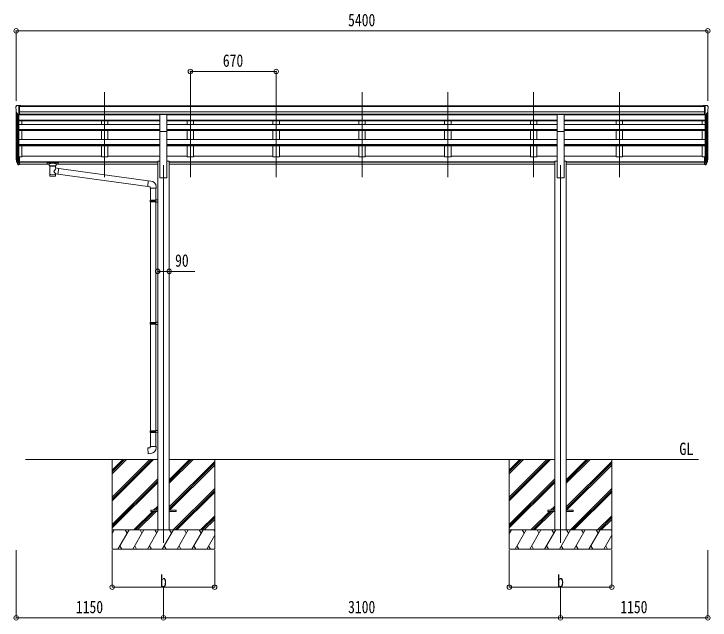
# Model space of a CAD drawing. Units: millimetres at full size. Extents: x -9783 to 33754, y -10064 to 6752.
# Drawn here: x 21645 to 27080, y -4000 to 735 of the extents above; entities that cross this region are included whole.
import ezdxf
from ezdxf.enums import TextEntityAlignment as Align

# ---------------------------------------------------------------- set-up
doc = ezdxf.new("R2010")
doc.units = ezdxf.units.MM
doc.header["$LTSCALE"] = 35
doc.header["$PDMODE"] = 32
doc.header["$PDSIZE"] = 35
for name, color, linetype, lineweight in [('0-0_0', 7, 'Continuous', 9), ('0-1_本体', 4, 'Continuous', 9), ('0-2_部品', 7, 'Continuous', 9), ('0-8_PARTS2', 2, 'Continuous', 9), ('0-A_寸法', 6, 'Continuous', 9)]:
    doc.layers.add(name, color=color, linetype=linetype, lineweight=lineweight)
doc.styles.add('ＭＳ ゴシック', font='')
doc.styles.get('ＭＳ ゴシック').set_extended_font_data('MS Gothic')

msp = doc.modelspace()

# ---------------------------------------------------------------- linework, layer by layer
at = {"layer": '0-0_0'}
for p, q in [((21736.07, -2745.73), (22766.87, -2745.73)), ((22412.07, -2745.73), (22412.07, -3445.73)), ((22412.07, -3039.91), (22706.25, -2745.73)), ((22412.07, -3054.05), (22720.39, -2745.73)), ((22412.07, -3068.19), (22734.54, -2745.73)), ((22412.07, -2856.06), (22522.4, -2745.73)), ((22412.07, -2841.92), (22508.26, -2745.73)), ((22412.07, -2827.78), (22494.12, -2745.73)), ((22857.27, -2931.36), (23042.9, -2745.73)), ((22857.27, -2917.22), (23028.76, -2745.73)), ((22857.27, -2903.08), (23014.62, -2745.73)), ((22857.27, -2745.73), (25866.87, -2745.73)), ((22857.27, -3115.21), (23212.07, -2760.41)), ((23212.07, -2745.73), (23212.07, -3445.73)), ((25512.07, -2745.73), (25512.07, -3445.73)), ((25512.07, -3039.91), (25806.25, -2745.73)), ((25512.07, -3054.05), (25820.39, -2745.73)), ((25512.07, -3068.19), (25834.54, -2745.73)), ((25512.07, -2856.06), (25622.4, -2745.73)), ((25512.07, -2841.92), (25608.26, -2745.73)), ((25512.07, -2827.78), (25594.12, -2745.73)), ((25957.27, -2745.73), (26988.07, -2745.73)), ((25957.27, -2931.36), (26142.9, -2745.73)), ((25957.27, -2917.22), (26128.76, -2745.73)), ((25957.27, -2903.08), (26114.62, -2745.73)), ((25957.27, -3115.21), (26312.07, -2760.41)), ((26312.07, -2745.73), (26312.07, -3445.73)), ((22857.27, -3129.35), (23212.07, -2774.55)), ((22859.53, -3141.23), (23212.07, -2788.69)), ((25957.27, -3129.35), (26312.07, -2774.55)), ((25959.53, -3141.23), (26312.07, -2788.69)), ((22412.07, -3252.04), (22766.87, -2897.24)), ((22412.07, -3266.18), (22766.87, -2911.38)), ((22412.07, -3280.32), (22766.87, -2925.53)), ((25512.07, -3252.04), (25866.87, -2897.24)), ((25512.07, -3266.18), (25866.87, -2911.38)), ((25512.07, -3280.32), (25866.87, -2925.53)), ((22888.88, -3295.73), (23212.07, -2972.54)), ((22903.02, -3295.73), (23212.07, -2986.68)), ((25988.88, -3295.73), (26312.07, -2972.54)), ((26003.02, -3295.73), (26312.07, -2986.68)), ((22917.17, -3295.73), (23212.07, -3000.82)), ((26017.17, -3295.73), (26312.07, -3000.82)), ((22580.51, -3295.73), (22726.01, -3150.23)), ((22594.66, -3295.73), (22740.16, -3150.23)), ((22608.8, -3295.73), (22754.3, -3150.23)), ((22735.01, -3141.23), (22766.87, -3109.37)), ((22749.16, -3141.23), (22766.87, -3123.51)), ((22763.3, -3141.23), (22766.87, -3137.66)), ((25680.51, -3295.73), (25826.01, -3150.23)), ((25694.66, -3295.73), (25840.16, -3150.23)), ((25708.8, -3295.73), (25854.3, -3150.23)), ((25835.01, -3141.23), (25866.87, -3109.37)), ((25849.16, -3141.23), (25866.87, -3123.51)), ((25863.3, -3141.23), (25866.87, -3137.66)), ((23101.01, -3295.73), (23212.07, -3184.67)), ((23115.16, -3295.73), (23212.07, -3198.81)), ((26201.01, -3295.73), (26312.07, -3184.67)), ((26215.16, -3295.73), (26312.07, -3198.81)), ((23129.3, -3295.73), (23212.07, -3212.96)), ((26229.3, -3295.73), (26312.07, -3212.96)), ((23212.07, -3295.73), (22412.07, -3295.73)), ((22412.07, -3323.23), (22427.95, -3295.73)), ((22456.82, -3445.73), (22543.42, -3295.73)), ((22528.42, -3321.71), (22513.42, -3295.73)), ((22572.29, -3445.73), (22658.89, -3295.73)), ((22643.89, -3321.71), (22628.89, -3295.73)), ((22687.76, -3445.73), (22774.36, -3295.73)), ((22759.36, -3321.71), (22744.36, -3295.73)), ((22803.23, -3445.73), (22889.83, -3295.73)), ((22874.83, -3321.71), (22859.83, -3295.73)), ((22918.7, -3445.73), (23005.3, -3295.73)), ((22990.3, -3321.71), (22975.3, -3295.73)), ((23034.17, -3445.73), (23120.77, -3295.73)), ((23090.77, -3295.73), (23105.77, -3321.71)), ((23206.24, -3295.73), (23212.07, -3305.83)), ((26312.07, -3295.73), (25512.07, -3295.73)), ((25512.07, -3323.23), (25527.95, -3295.73)), ((25556.82, -3445.73), (25643.42, -3295.73)), ((25628.42, -3321.71), (25613.42, -3295.73)), ((25672.29, -3445.73), (25758.89, -3295.73)), ((25743.89, -3321.71), (25728.89, -3295.73)), ((25787.76, -3445.73), (25874.36, -3295.73)), ((25859.36, -3321.71), (25844.36, -3295.73)), ((25903.23, -3445.73), (25989.83, -3295.73)), ((25974.83, -3321.71), (25959.83, -3295.73)), ((26018.7, -3445.73), (26105.3, -3295.73)), ((26090.3, -3321.71), (26075.3, -3295.73)), ((26134.17, -3445.73), (26220.77, -3295.73)), ((26190.77, -3295.73), (26205.77, -3321.71)), ((26306.24, -3295.73), (26312.07, -3305.83)), ((23149.64, -3445.73), (23212.07, -3337.59)), ((26249.64, -3445.73), (26312.07, -3337.59)), ((22471.82, -3419.75), (22486.82, -3445.73)), ((22587.29, -3419.75), (22602.29, -3445.73)), ((22702.76, -3419.75), (22717.76, -3445.73)), ((22818.23, -3419.75), (22833.23, -3445.73)), ((22933.7, -3419.75), (22948.7, -3445.73)), ((23049.17, -3419.75), (23064.17, -3445.73)), ((23164.64, -3419.75), (23179.64, -3445.73)), ((25571.82, -3419.75), (25586.82, -3445.73)), ((25687.29, -3419.75), (25702.29, -3445.73)), ((25802.76, -3419.75), (25817.76, -3445.73)), ((25918.23, -3419.75), (25933.23, -3445.73)), ((26033.7, -3419.75), (26048.7, -3445.73)), ((26149.17, -3419.75), (26164.17, -3445.73)), ((26264.64, -3419.75), (26279.64, -3445.73)), ((22412.07, -3445.73), (23212.07, -3445.73)), ((25512.07, -3445.73), (26312.07, -3445.73))]:
    msp.add_line(p, q, dxfattribs=at)
at = {"layer": '0-1_本体'}
for p, q in [((21688.57, 18.39), (27035.57, 18.39)), ((21688.57, 13.04), (27035.57, 13.04)), ((21662.07, -382.6), (21662.07, -18.36)), ((21666.36, -37.16), (21666.36, -406.87)), ((21676.07, -52.51), (21676.07, -424.87)), ((21682.07, -52.99), (21682.07, -380.43)), ((21682.07, -53), (22784.57, -53)), ((21688.57, -30.49), (27035.57, -30.49)), ((21688.57, -48.16), (27035.57, -48.16)), ((22784.57, -50.53), (21688.57, -50.53)), ((22327.07, -50.53), (22327.07, -53)), ((22377.07, -50.53), (22377.07, -53)), ((25884.57, -53), (22839.57, -53)), ((22997.07, -50.53), (22997.07, -53)), ((23047.07, -50.53), (23047.07, -53)), ((23667.07, -50.53), (23667.07, -53)), ((23717.07, -50.53), (23717.07, -53)), ((24337.07, -50.53), (24337.07, -53)), ((24387.07, -50.53), (24387.07, -53)), ((25007.07, -50.53), (25007.07, -53)), ((25057.07, -50.53), (25057.07, -53)), ((25677.07, -50.53), (25677.07, -53)), ((25727.07, -50.53), (25727.07, -53)), ((25939.57, -50.65), (27035.57, -50.65)), ((25939.57, -53), (27042.07, -53)), ((26347.07, -50.53), (26347.07, -53)), ((26397.07, -50.53), (26397.07, -53)), ((27042.07, -52.99), (27042.07, -380.43)), ((27048.07, -52.51), (27048.07, -424.87)), ((27057.79, -37.16), (27057.79, -406.87)), ((27062.07, -382.6), (27062.07, -18.36)), ((21682.07, -95.19), (22784.57, -95.19)), ((21682.07, -96.59), (22784.57, -96.59)), ((21682.07, -100.28), (22784.57, -100.28)), ((21707.07, -127.52), (21707.07, -100.28)), ((22327.07, -100.28), (22327.07, -127.52)), ((22377.07, -100.28), (22377.07, -127.52)), ((25884.57, -95.19), (22839.57, -95.19)), ((25884.57, -96.59), (22839.57, -96.59)), ((25884.57, -100.28), (22839.57, -100.28)), ((22997.07, -100.28), (22997.07, -127.52)), ((23047.07, -100.28), (23047.07, -127.52)), ((23667.07, -100.28), (23667.07, -127.52)), ((23717.07, -100.28), (23717.07, -127.52)), ((24337.07, -100.28), (24337.07, -127.52)), ((24387.07, -100.28), (24387.07, -127.52)), ((25007.07, -100.28), (25007.07, -127.52)), ((25057.07, -100.28), (25057.07, -127.52)), ((25677.07, -100.28), (25677.07, -127.52)), ((25727.07, -100.28), (25727.07, -127.52)), ((25939.57, -95.19), (27042.07, -95.19)), ((25939.57, -96.59), (27042.07, -96.59)), ((25939.57, -100.28), (27042.07, -100.28)), ((26347.07, -100.28), (26347.07, -127.52)), ((26397.07, -100.28), (26397.07, -127.52)), ((27017.07, -127.52), (27017.07, -100.28)), ((21682.07, -127.52), (22784.57, -127.52)), ((25884.57, -127.52), (22839.57, -127.52)), ((25939.57, -127.52), (27042.07, -127.52)), ((21682.07, -168.25), (22784.57, -168.25)), ((21682.07, -169.73), (22784.57, -169.73)), ((21682.07, -176.55), (22784.57, -176.55)), ((21707.07, -246.03), (21707.07, -176.55)), ((22327.07, -176.55), (22327.07, -246.03)), ((22377.07, -176.55), (22377.07, -246.03)), ((22784.57, -545.73), (22784.57, -181.79)), ((25884.57, -168.25), (22839.57, -168.25)), ((25884.57, -169.73), (22839.57, -169.73)), ((25884.57, -176.55), (22839.57, -176.55)), ((22839.57, -545.73), (22839.57, -181.79)), ((22997.07, -176.55), (22997.07, -246.03)), ((23047.07, -176.55), (23047.07, -246.03)), ((23667.07, -176.55), (23667.07, -246.03)), ((23717.07, -176.55), (23717.07, -246.03)), ((24337.07, -176.55), (24337.07, -246.03)), ((24387.07, -176.55), (24387.07, -246.03)), ((25007.07, -176.55), (25007.07, -246.03)), ((25057.07, -176.55), (25057.07, -246.03)), ((25677.07, -176.55), (25677.07, -246.03)), ((25727.07, -176.55), (25727.07, -246.03)), ((25884.57, -545.73), (25884.57, -181.79)), ((25939.57, -168.25), (27042.07, -168.25)), ((25939.57, -169.73), (27042.07, -169.73)), ((25939.57, -176.55), (27042.07, -176.55)), ((25939.57, -545.73), (25939.57, -181.79)), ((26347.07, -176.55), (26347.07, -246.03)), ((26397.07, -176.55), (26397.07, -246.03)), ((27017.07, -246.03), (27017.07, -176.55)), ((21682.07, -246.03), (22784.57, -246.03)), ((25884.57, -246.03), (22839.57, -246.03)), ((25939.57, -246.03), (27042.07, -246.03)), ((21682.07, -285.35), (22784.57, -285.35)), ((21682.07, -286.83), (22784.57, -286.83)), ((21682.07, -296.31), (22784.57, -296.31)), ((21707.07, -381.26), (21707.07, -296.31)), ((22327.07, -296.31), (22327.07, -381.26)), ((25884.57, -285.35), (22839.57, -285.35)), ((25884.57, -286.83), (22839.57, -286.83)), ((25884.57, -296.31), (22839.57, -296.31)), ((22997.07, -296.31), (22997.07, -381.26)), ((23667.07, -296.31), (23667.07, -381.26)), ((24337.07, -296.31), (24337.07, -381.26)), ((25007.07, -296.31), (25007.07, -381.26)), ((25677.07, -296.31), (25677.07, -381.26)), ((25939.57, -285.35), (27042.07, -285.35)), ((25939.57, -286.83), (27042.07, -286.83)), ((25939.57, -296.31), (27042.07, -296.31)), ((26347.07, -296.31), (26347.07, -381.26)), ((27017.07, -381.26), (27017.07, -296.31)), ((21707.07, -376.46), (22327.07, -376.46)), ((22377.07, -376.46), (22784.57, -376.46)), ((22839.57, -376.46), (22997.07, -376.46)), ((23047.07, -376.46), (23667.07, -376.46)), ((23717.07, -376.46), (24337.07, -376.46)), ((24387.07, -376.46), (25007.07, -376.46)), ((25057.07, -376.46), (25677.07, -376.46)), ((25727.07, -376.46), (25884.57, -376.46)), ((25939.57, -376.46), (26347.07, -376.46)), ((26397.07, -376.46), (27017.07, -376.46)), ((21688.57, -381.26), (21707.07, -381.26)), ((21688.57, -420.77), (22766.87, -420.77)), ((21688.57, -422.15), (22766.87, -422.15)), ((22766.87, -415.73), (22766.87, -3295.73)), ((22766.87, -415.73), (22784.57, -415.73)), ((22839.57, -415.73), (22857.27, -415.73)), ((22857.27, -415.73), (22857.27, -3295.73)), ((22857.27, -420.77), (25866.87, -420.77)), ((22857.27, -422.15), (25866.87, -422.15)), ((25866.87, -415.73), (25884.57, -415.73)), ((25866.87, -415.73), (25866.87, -3295.73)), ((25957.27, -420.77), (27035.57, -420.77)), ((25957.27, -422.15), (27035.57, -422.15)), ((27035.57, -381.26), (27017.07, -381.26)), ((21688.57, -439.32), (21920.07, -439.32)), ((21974.07, -439.32), (22766.87, -439.32)), ((22857.27, -439.32), (25866.87, -439.32)), ((25957.27, -439.32), (27035.57, -439.32)), ((22784.57, -545.73), (22839.57, -545.73)), ((25884.57, -545.73), (25939.57, -545.73))]:
    msp.add_line(p, q, dxfattribs=at)
for points in [[(22839.57, -50.53), (25702.07, -50.65), (25884.57, -50.65)], [(22377.07, -296.31), (22377.07, -381.26), (22327.07, -381.26)], [(23047.07, -296.31), (23047.07, -381.26), (22997.07, -381.26)], [(23717.07, -296.31), (23717.07, -381.26), (23667.07, -381.26)], [(24387.07, -296.31), (24387.07, -381.26), (24337.07, -381.26)], [(25057.07, -296.31), (25057.07, -381.26), (25007.07, -381.26)], [(25727.07, -296.31), (25727.07, -381.26), (25677.07, -381.26)], [(26397.07, -296.31), (26397.07, -381.26), (26347.07, -381.26)], [(25939.57, -415.73), (25957.27, -415.73), (25957.27, -3295.73)]]:
    msp.add_lwpolyline(points, dxfattribs=at)
at = {"layer": '0-2_部品'}
for p, q in [((21660.07, 10.62), (21660.07, 9.99)), ((21666.98, 19.43), (21662.91, 13.62)), ((21670.07, 19.99), (21667.74, 19.85)), ((21670.07, 19.99), (21688.57, 19.99)), ((21682.07, -52.99), (21682.07, 19.99)), ((21688.57, 19.99), (21698.57, 19.91)), ((21688.57, -51.99), (21688.57, 19.99)), ((21698.57, 18.39), (21698.57, 19.91)), ((27035.57, 19.99), (27025.57, 19.91)), ((27025.57, 18.39), (27025.57, 19.91)), ((27035.57, -51.99), (27035.57, 19.99)), ((27054.07, 19.99), (27035.57, 19.99)), ((27042.07, -52.99), (27042.07, 19.99)), ((27054.07, 19.99), (27056.4, 19.85)), ((27057.16, 19.43), (27061.23, 13.62)), ((27064.07, 10.62), (27064.07, 9.99)), ((21674.45, -51.18), (21665.17, -35.11)), ((21682.07, -52.99), (21676.86, -52.67)), ((21688.57, -51.99), (21682.07, -51.99)), ((22784.57, -49.87), (22839.57, -49.87)), ((22784.57, -181.95), (22784.57, -49.87)), ((22839.57, -181.95), (22839.57, -49.87)), ((25884.57, -49.87), (25939.57, -49.87)), ((25884.57, -181.95), (25884.57, -49.87)), ((25939.57, -181.95), (25939.57, -49.87)), ((27035.57, -51.99), (27042.07, -51.99)), ((27042.07, -52.99), (27047.28, -52.67)), ((27049.7, -51.18), (27058.97, -35.11)), ((22784.57, -181.95), (22839.57, -181.95)), ((25884.57, -181.95), (25939.57, -181.95)), ((21682.07, -380.43), (21682.07, -442.32)), ((21688.57, -380.43), (21682.07, -380.43)), ((21688.57, -380.43), (21688.57, -441.5)), ((27035.57, -380.43), (27035.57, -441.5)), ((27035.57, -380.43), (27042.07, -380.43)), ((27042.07, -380.43), (27042.07, -442.32)), ((21664.46, -406.47), (21674.63, -425.65)), ((21675.64, -424.4), (21665.88, -405.98)), ((21667.05, -423.33), (21674.63, -440.82)), ((21682.07, -425.15), (21676.94, -425.15)), ((21682.07, -427.15), (21677.23, -427.15)), ((21688.57, -418.75), (21682.07, -418.75)), ((21688.57, -424.15), (21682.07, -424.15)), ((21903.57, -427.21), (21903.57, -437.97)), ((21903.57, -427.4), (21903.57, -428.94)), ((21905.57, -426.55), (21988.57, -426.55)), ((21905.57, -428.72), (21988.57, -428.72)), ((21990.57, -427.21), (21990.57, -437.97)), ((27035.57, -418.75), (27042.07, -418.75)), ((27035.57, -424.15), (27042.07, -424.15)), ((27042.07, -425.15), (27047.21, -425.15)), ((27042.07, -427.15), (27046.92, -427.15)), ((27048.5, -424.4), (27058.26, -405.98)), ((27059.68, -406.47), (27049.51, -425.65)), ((27057.09, -423.33), (27049.51, -440.82)), ((21682.07, -442.32), (21677.23, -442.32)), ((21688.57, -441.5), (21682.07, -441.5)), ((21905.57, -438.63), (21920.07, -438.63)), ((21920.07, -445.44), (21920.07, -435.17)), ((21924.17, -449.94), (21924.15, -530.23)), ((21969.97, -467.51), (21969.97, -449.93)), ((21995.19, -471.42), (21969.97, -467.51)), ((21974.07, -445.44), (21974.07, -435.17)), ((21974.07, -438.63), (21988.57, -438.63)), ((21995.19, -471.42), (21988.17, -516.68)), ((21995.19, -471.42), (22693.16, -568.22)), ((27035.57, -441.5), (27042.07, -441.5)), ((27042.07, -442.32), (27046.92, -442.32)), ((21969.99, -530.23), (21969.97, -513.61)), ((21969.97, -513.86), (21988.17, -516.68)), ((22689.15, -614.04), (21988.17, -516.68)), ((22713.99, -570.04), (22693.16, -568.22)), ((22709.07, -625.79), (22755.07, -625.79)), ((22711.07, -625.79), (22711.07, -719.79)), ((22753.07, -625.79), (22753.07, -717.23)), ((22755.07, -625.79), (22755.07, -614.87)), ((22709.07, -721.79), (22710.07, -719.79)), ((22709.07, -721.79), (22753.07, -721.79)), ((22709.07, -721.79), (22709.07, -729.79)), ((22709.07, -729.79), (22753.07, -729.79)), ((22709.07, -729.79), (22710.07, -731.79)), ((22710.07, -719.79), (22753.07, -719.79)), ((22710.07, -731.79), (22753.07, -731.79)), ((22711.07, -731.79), (22711.07, -1675.97)), ((22748.59, -721.79), (22748.17, -719.79)), ((22751.07, -717.29), (22767.07, -716.82)), ((22751.07, -719.29), (22751.07, -717.29)), ((22751.07, -719.29), (22753.07, -719.29)), ((22751.07, -734.29), (22751.07, -732.29)), ((22751.07, -734.29), (22767.07, -734.76)), ((22753.07, -734.35), (22753.07, -1673.42)), ((22767.07, -716.82), (22767.07, -734.76)), ((22709.07, -1677.97), (22710.07, -1675.97)), ((22709.07, -1677.97), (22753.07, -1677.97)), ((22709.07, -1677.97), (22709.07, -1685.97)), ((22710.07, -1675.97), (22753.07, -1675.97)), ((22748.59, -1677.97), (22748.17, -1675.97)), ((22751.07, -1673.47), (22767.07, -1673)), ((22751.07, -1675.47), (22751.07, -1673.47)), ((22751.07, -1675.47), (22753.07, -1675.47)), ((22767.07, -1673), (22767.07, -1690.95)), ((22709.07, -1685.97), (22753.07, -1685.97)), ((22709.07, -1685.97), (22710.07, -1687.97)), ((22710.07, -1687.97), (22753.07, -1687.97)), ((22711.07, -1687.97), (22711.07, -2521.13)), ((22751.07, -1690.47), (22751.07, -1688.47)), ((22751.07, -1690.47), (22767.07, -1690.95)), ((22753.07, -1690.53), (22753.07, -2518.58)), ((22709.07, -2523.13), (22710.07, -2521.13)), ((22709.07, -2523.13), (22753.07, -2523.13)), ((22709.07, -2523.13), (22709.07, -2531.13)), ((22709.07, -2531.13), (22753.07, -2531.13)), ((22709.07, -2531.13), (22710.07, -2533.13)), ((22710.07, -2521.13), (22753.07, -2521.13)), ((22710.07, -2533.13), (22753.07, -2533.13)), ((22711.07, -2533.13), (22711.07, -2643.14)), ((22748.59, -2523.13), (22748.17, -2521.13)), ((22751.07, -2518.63), (22767.07, -2518.16)), ((22751.07, -2520.63), (22751.07, -2518.63)), ((22751.07, -2520.63), (22753.07, -2520.63)), ((22751.07, -2535.63), (22751.07, -2533.63)), ((22751.07, -2535.63), (22767.07, -2536.11)), ((22753.07, -2535.69), (22753.07, -2643.14)), ((22767.07, -2518.16), (22767.07, -2536.11)), ((22709.07, -2643.14), (22755.07, -2643.14)), ((22709.07, -2653.14), (22709.07, -2643.14)), ((22755.07, -2643.14), (22755.07, -2654.05))]:
    msp.add_line(p, q, dxfattribs=at)
at = {"layer": '0-2_部品', "color": 4}
for p, q in [((22712.27, -3141.23), (22712.27, -3150.23)), ((22767.07, -3141.23), (22712.27, -3141.23)), ((22767.07, -3150.23), (22712.27, -3150.23)), ((22911.87, -3141.23), (22857.07, -3141.23)), ((25812.07, -3141.23), (25812.07, -3150.23)), ((25866.87, -3141.23), (25812.07, -3141.23)), ((25866.87, -3150.23), (25812.07, -3150.23)), ((26011.67, -3141.23), (25956.87, -3141.23))]:
    msp.add_line(p, q, dxfattribs=at)
at = {"layer": '0-2_部品'}
for points in [[(21903.57, -427.21), (21903.61, -427.01), (21903.69, -426.88), (21903.79, -426.78), (21903.89, -426.72), (21904.01, -426.68), (21904.31, -426.62), (21904.8, -426.57), (21905.34, -426.55), (21905.57, -426.55)], [(21988.57, -426.55), (21988.92, -426.55), (21989.45, -426.58), (21989.9, -426.63), (21990.21, -426.7), (21990.38, -426.8), (21990.5, -426.94), (21990.56, -427.12), (21990.57, -427.21)], [(21903.57, -437.97), (21903.61, -438.16), (21903.69, -438.3), (21903.79, -438.39), (21903.89, -438.46), (21904.01, -438.5), (21904.31, -438.56), (21904.8, -438.61), (21905.34, -438.63), (21905.57, -438.63)], [(21920.11, -445.38), (21920.09, -445.74), (21920.33, -446.7), (21920.85, -447.58), (21921.66, -448.42), (21922.77, -449.22), (21924.17, -449.94)], [(21969.97, -449.93), (21970.2, -449.84), (21971.56, -449.1), (21972.67, -448.25), (21973.43, -447.39), (21973.89, -446.49), (21974.06, -445.6)], [(21988.57, -438.63), (21988.92, -438.63), (21989.45, -438.6), (21989.9, -438.55), (21990.21, -438.48), (21990.38, -438.38), (21990.5, -438.24), (21990.56, -438.06), (21990.57, -437.97)], [(22693.16, -568.22), (22689.15, -614.04), (22709.07, -615.79), (22709.07, -625.79)], [(22748.59, -721.79), (22748.59, -729.79), (22748.17, -731.79)], [(22751.07, -732.29), (22753.07, -732.29), (22753.07, -719.29)], [(22748.59, -1677.97), (22748.59, -1685.97), (22748.17, -1687.97)], [(22751.07, -1688.47), (22753.07, -1688.47), (22753.07, -1675.47)], [(22748.59, -2523.13), (22748.59, -2531.13), (22748.17, -2533.13)], [(22751.07, -2533.63), (22753.07, -2533.63), (22753.07, -2520.63)], [(22713.99, -2698.88), (22693.16, -2700.7), (22689.15, -2654.88), (22709.07, -2653.14)]]:
    msp.add_lwpolyline(points, dxfattribs=at)
at = {"layer": '0-2_部品', "color": 4}
for points in [[(22911.87, -3141.23), (22911.87, -3150.23), (22857.07, -3150.23)], [(26011.67, -3141.23), (26011.67, -3150.23), (25956.87, -3150.23)]]:
    msp.add_lwpolyline(points, dxfattribs=at)
at = {"layer": '0-2_部品'}
for centre, radius, start, end in [((21663.07, 10.62), 3, 93, 180), ((21862.07, 9.99), 202, 180, 192.90261), ((21667.8, 18.85), 1, 93.5, 145), ((27056.34, 18.85), 1, 35, 86.5), ((26862.07, 9.99), 202, 347.09739, 0), ((27061.07, 10.62), 3, 0, 87), ((21677.05, -49.68), 3, 210, 266.5), ((27047.1, -49.68), 3, 273.5, 330), ((21750.73, -384.31), 89.07, 174.49576, 194.41188), ((21750.02, -380.03), 88.05, 177.22392, 197.21071), ((26974.12, -380.03), 88.05, 342.78929, 2.77608), ((26973.41, -384.31), 89.07, 345.58812, 5.50424), ((21795.29, -387.25), 133.22, 183.27987, 195.71302), ((21677.23, -424.15), 3, 210, 270), ((21676.94, -423.65), 1.5, 210, 270), ((27046.92, -424.15), 3, 270, 330), ((27047.21, -423.65), 1.5, 270, 330), ((26928.85, -387.25), 133.22, 344.28698, 356.72013), ((21677.23, -439.32), 3, 210, 270), ((27046.92, -439.32), 3, 270, 330), ((22710.07, -614.87), 45, 0, 85), ((22710.07, -2654.05), 45, 275, 0)]:
    msp.add_arc(centre, radius, start, end, dxfattribs=at)
for centre, major_axis, ratio, start_param, end_param in [((21905.57, -428.94), (2, 0), 0.109601, 1.5707963, 3.1415927), ((21947.07, -435.17), (27, 0), 0.122176, 6.2831853, 9.424778), ((21988.57, -428.94), (2, 0), 0.109601, 0, 1.5707963), ((21947.08, -450.39), (-22.91, 0.42), 0.072511, 0.0008029, 1.5715993), ((21947.08, -452.02), (-22.91, 0.42), 0.072511, 0.0008029, 1.5715993), ((21947.06, -450.39), (22.92, 0.42), 0.07247, 4.71158, 6.2823764), ((21947.06, -452.02), (22.92, 0.42), 0.07247, 4.71158, 6.2823764), ((21947.07, -494.05), (-22.81, -26.62), 0.234429, 1.6855472, 3.1268519), ((21958.07, -445.44), (16, 0), 0.361356, 6.2636979, 6.2831853), ((21947.07, -530.23), (22.92, 0), 0.101955, 3.1415499, 6.2833984), ((21947.07, -517.79), (22.91, 0), 0.122865, 3.1415927, 6.2831853), ((21949.63, -491.41), (20.32, -22.25), 0.045535, 0.0389954, 1.3075346)]:
    msp.add_ellipse(centre, major_axis=major_axis, ratio=ratio, start_param=start_param, end_param=end_param, dxfattribs=at)
at = {"layer": '0-8_PARTS2'}
for p, q in [((22352.07, -539.53), (22352.07, 123)), ((23022.07, -539.53), (23022.07, 123)), ((23692.07, -539.53), (23692.07, 123)), ((24362.07, -539.53), (24362.07, 123)), ((25032.07, -539.53), (25032.07, 123)), ((25702.07, -539.53), (25702.07, 123)), ((26372.07, -539.53), (26372.07, 123)), ((22812.07, -445.73), (22812.07, -3395.73)), ((25912.07, -445.73), (25912.07, -3395.73))]:
    msp.add_line(p, q, dxfattribs=at)
at = {"layer": '0-A_寸法'}
for p, q in [((21662.07, 602.63), (21662.07, 57.01)), ((21662.07, 602.63), (27062.07, 602.63)), ((27062.07, 602.63), (27062.07, 57.01)), ((23022.07, 286.01), (23022.07, 57.01)), ((23022.07, 286.01), (23692.07, 286.01)), ((23692.07, 286.01), (23692.07, 57.01)), ((22767.07, -1275.91), (22857.07, -1275.91)), ((22857.07, -1275.91), (23057.07, -1275.91)), ((21662.07, -3982.09), (21662.07, -3453.15)), ((22412.07, -3742.12), (22412.07, -3453.15)), ((23212.07, -3742.12), (23212.07, -3453.15)), ((25512.07, -3742.12), (25512.07, -3453.15)), ((26312.07, -3742.12), (26312.07, -3453.15)), ((27062.07, -3982.09), (27062.07, -3453.15)), ((22412.07, -3742.12), (23212.07, -3742.12)), ((22812.07, -3982.09), (22812.07, -3742.12)), ((25512.07, -3742.12), (26312.07, -3742.12)), ((25912.07, -3982.09), (25912.07, -3742.12)), ((21662.07, -3982.09), (22812.07, -3982.09)), ((22812.07, -3982.09), (25912.07, -3982.09)), ((25912.07, -3982.09), (27062.07, -3982.09))]:
    msp.add_line(p, q, dxfattribs=at)
for p in [(21662.07, 602.63), (27062.07, 602.63), (23022.07, 286.01), (23692.07, 286.01), (22767.07, -1275.91), (22857.07, -1275.91), (22412.07, -3742.12), (23212.07, -3742.12), (25512.07, -3742.12), (26312.07, -3742.12), (21662.07, -3982.09), (22812.07, -3982.09), (25912.07, -3982.09), (27062.07, -3982.09)]:
    msp.add_point(p, dxfattribs=at)

# ---------------------------------------------------------------- texts
at = {"layer": '0-0_0', "style": 'ＭＳ ゴシック', "width": 0.85}
msp.add_text('GL', height=96.22, dxfattribs=at).set_placement((26839.17, -2738.79), align=Align.BOTTOM_LEFT)
at = {"layer": '0-A_寸法', "color": 7, "style": 'ＭＳ ゴシック', "width": 0.8}
for s, p in [('5400', (24253.57, 609.63)), ('670', (23275.7, 293.01)), ('90', (22902.82, -1268.91)), ('b', (22784.95, -3772.62)), ('b', (25884.95, -3772.62)), ('1150', (22128.57, -3975.09)), ('3100', (24253.57, -3975.09)), ('1150', (26378.57, -3975.09))]:
    msp.add_text(s, height=97.51, dxfattribs=at).set_placement(p, align=Align.BOTTOM_LEFT)

doc.saveas('drawing.dxf')
